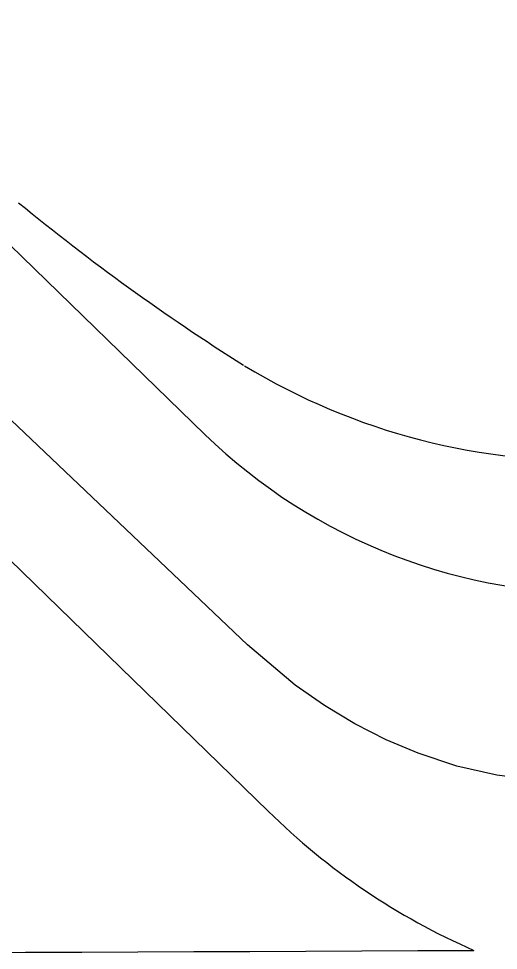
# Model space of a CAD drawing. Extents: x 413 to 494, y 628 to 766.
# Drawn here: x 461.31 to 464.08, y 644.07 to 649.46 of the extents above; entities that cross this region are included whole.
import ezdxf

# ---------------------------------------------------------------- set-up
doc = ezdxf.new("R2010")
doc.units = 0
doc.header["$MEASUREMENT"] = 0
doc.layers.add('1', color=4, linetype='Continuous')
doc.layers.add('BDIM_CYAN', color=4, linetype='Continuous')

# ---------------------------------------------------------------- blocks, each defined once
blk = doc.blocks.new('2018 BEAM (110V)')
at = {"layer": 'BDIM_CYAN'}
for p, q in [((46.5277, 5.9959), (49.0057, 3.5928)), ((49.2513, 2.3777), (46.0107, 5.454)), ((45.6133, 5.0702), (49.3706, 1.4163))]:
    blk.add_line(p, q, dxfattribs=at)
at = {"layer": 'BDIM_CYAN', "flags": 128}
blk.add_lwpolyline([(51.1445, 1.587), (50.9175, 1.5943), (50.6923, 1.6238), (50.4624, 1.6765), (50.2384, 1.7501), (50.0526, 1.8284), (49.873, 1.9199), (49.6967, 2.0258), (49.5281, 2.1437), (49.2513, 2.3777)], dxfattribs=at)
at = {"layer": 'BDIM_CYAN'}
for centre, radius, start, end in [((56.0637, 14.8251), 12.8082, 230.56967, 237.74626), ((51.2024, 7.2435), 3.8028, 238.844, 272.2285), ((51.269, 5.9251), 3.25, 225.8608, 271.876), ((52.1324, 4.2161), 3.9327, 225.3922, 246.4463), ((40.193, 2174.1406), 2173.5543, 269.7267512, 270.2733006)]:
    blk.add_arc(centre, radius, start, end, dxfattribs=at)

msp = doc.modelspace()

# ---------------------------------------------------------------- block references
at = {"layer": '1'}
msp.add_blockref('2018 BEAM (110V)', (413.383, 643.4604), dxfattribs=at)

doc.saveas('drawing.dxf')
